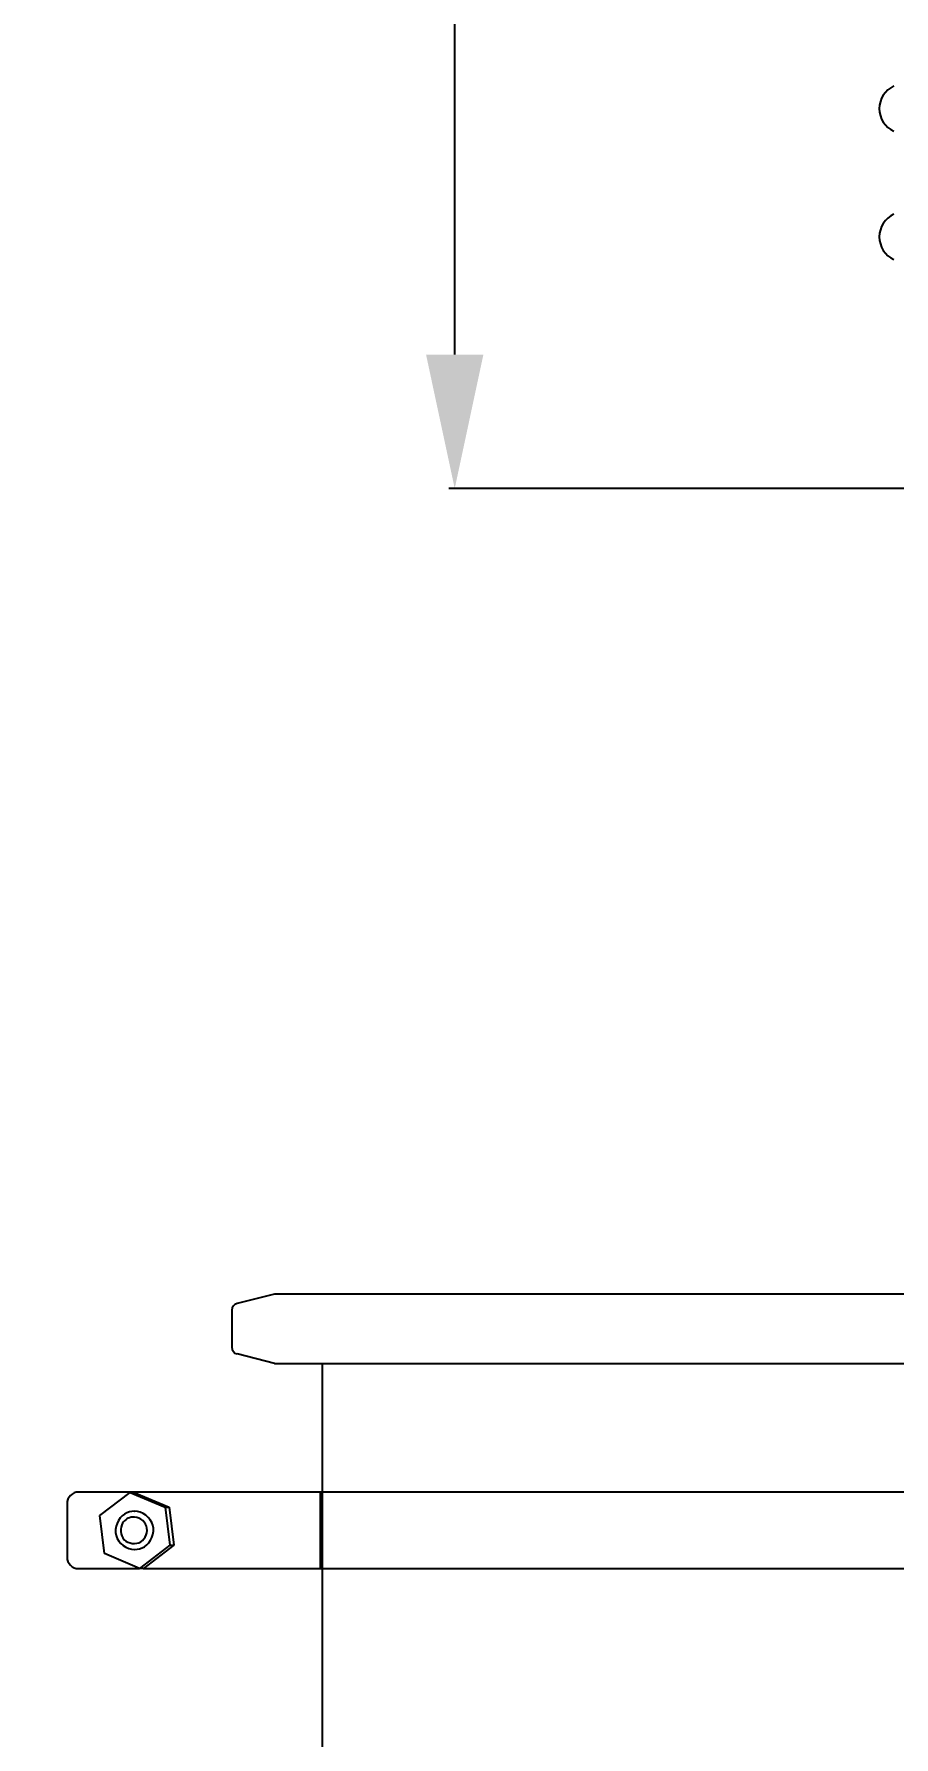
# Model space of a CAD drawing. Header units: millimetres. Extents: x 6781 to 13993, y -7973 to 4183.
# Drawn here: x 7103.7 to 7328.3, y -6045 to -5600.2 of the extents above; entities that cross this region are included whole.
import ezdxf

# ---------------------------------------------------------------- set-up
doc = ezdxf.new("R2010")
doc.units = ezdxf.units.MM
doc.header["$LTSCALE"] = 307.34
doc.header["$PDMODE"] = 3
doc.header["$PDSIZE"] = 8
doc.layers.get('0').update_dxf_attribs({"linetype": 'CONTINUOUS'})
doc.layers.get('Defpoints').update_dxf_attribs({"linetype": 'CONTINUOUS'})
doc.styles.get("Standard").update_dxf_attribs({"font": 'calibri.ttf'})
doc.dimstyles.new('DIMSTYLE_1', dxfattribs={"dimtxt": 40, "dimasz": 35, "dimexe": 1.5, "dimexo": 1, "dimgap": 1, "dimtad": 1, "dimdsep": 46, "dimtxsty": 'Standard', "dimblk": '_FILLED', "dimblk1": '_FILLED', "dimblk2": '_FILLED', "dimcen": 0.09, "dimazin": 2, "dimtp": 0.01, "dimtm": 0.01, "dimtfac": 1, "dimtofl": 0, "dimtmove": 0, "dimatfit": 3, "dimldrblk": '_FILLED', "dimfxl": 1, "dimtolj": 1, "dimarcsym": 0})

# ---------------------------------------------------------------- blocks, each defined once
blk = doc.blocks.new('_FILLED')
at = {"color": 0, "linetype": 'ByBlock'}
blk.add_solid([(0, 0), (-1, 0.214), (-1, -0.214)], dxfattribs=at)
blk = doc.blocks.new('*D1025')
at = {"color": 0, "linetype": 'Continuous', "lineweight": -2}
for p, q in [((7336.18, -5218.89), (7212.05, -5218.89)), ((7213.55, -5683.89), (7213.55, -5253.89)), ((7336.18, -5718.89), (7212.05, -5718.89))]:
    blk.add_line(p, q, dxfattribs=at)
at = {"layer": 'Defpoints', "color": 0}
for p in [(7213.55, -5218.89), (7337.18, -5218.89), (7337.18, -5718.89)]:
    blk.add_point(p, dxfattribs=at)
at = {"color": 0, "linetype": 'ByBlock', "lineweight": -2, "xscale": 35, "yscale": 35, "zscale": 35}
for p, rotation in [((7213.55, -5218.89), 90), ((7213.55, -5718.89), 270)]:
    blk.add_blockref('_FILLED', p, dxfattribs=dict(at, rotation=rotation))
at = {"color": 0, "insert": (7159.22, -5474.6), "char_height": 40, "attachment_point": 2, "rotation": 90, "line_spacing_factor": 0.9}
blk.add_mtext('\\A1;B', dxfattribs=at)
blk = doc.blocks.new('*D1027')
at = {"color": 0, "linetype": 'Continuous', "lineweight": -2}
for p, q in [((7442.53, -4935.46), (7018.96, -4935.46)), ((7020.46, -6715.39), (7020.46, -4970.46)), ((6892.82, -6750.39), (7021.96, -6750.39))]:
    blk.add_line(p, q, dxfattribs=at)
at = {"layer": 'Defpoints', "color": 0}
for p in [(7020.46, -4935.46), (7443.53, -4935.46), (6891.82, -6750.39)]:
    blk.add_point(p, dxfattribs=at)
at = {"color": 0, "linetype": 'ByBlock', "lineweight": -2, "xscale": 35, "yscale": 35, "zscale": 35}
for p, rotation in [((7020.46, -4935.46), 90.00000000000004), ((7020.46, -6750.39), 270)]:
    blk.add_blockref('_FILLED', p, dxfattribs=dict(at, rotation=rotation))
at = {"color": 0, "insert": (6966.13, -5716.91), "char_height": 40, "attachment_point": 2, "rotation": 90, "line_spacing_factor": 0.9}
blk.add_mtext('\\A1;G', dxfattribs=at)

msp = doc.modelspace()

# ---------------------------------------------------------------- linework, layer by layer
at = {"color": 0, "linetype": 'Continuous'}
for p, q in [((7166.46597, -5929.34355), (7156.717, -5931.80541)), ((7747.44946, -5929.34355), (7166.46597, -5929.34355)), ((7155.35772, -5933.55063), (7155.35772, -5943.23908)), ((7166.46597, -5947.44616), (7156.717, -5944.98429)), ((7166.46597, -5947.44616), (7747.44946, -5947.44616)), ((7178.95772, -5947.39485), (7178.95772, -6656.39485)), ((7178.40548, -5981.0659), (7115.30124, -5981.0659)), ((7120.8337, -5987.18018), (7128.74921, -5981.14243)), ((7129.81526, -5981.14346), (7128.74921, -5981.14243)), ((7128.74921, -5981.14243), (7137.89891, -5985.02712)), ((7129.81526, -5981.14346), (7138.96496, -5985.02814)), ((7178.40547, -5981.06263), (7178.4052, -6001.06263)), ((7180.40547, -5981.05961), (7178.40548, -5981.06264)), ((7184.45728, -5981.05618), (7180.40547, -5981.05961)), ((7572.18702, -5981.03914), (7184.45728, -5981.05618)), ((7112.32232, -5984.0659), (7112.32213, -5998.0659)), ((7122.06789, -5997.10262), (7120.8337, -5987.18018)), ((7129.92898, -5986.06482), (7129.9882, -5986.06487)), ((7137.89891, -5985.02712), (7138.96496, -5985.02814)), ((7137.89891, -5985.02712), (7139.1331, -5994.94956)), ((7138.96496, -5985.02814), (7140.19915, -5994.95058)), ((7129.91937, -5996.06481), (7129.9786, -5996.06487)), ((7139.1331, -5994.94956), (7131.21759, -6000.98731)), ((7140.19915, -5994.95058), (7132.28364, -6000.98833)), ((7139.1331, -5994.94956), (7140.19915, -5994.95058)), ((7115.30097, -6001.0659), (7116.13011, -6001.06405)), ((7115.30097, -6001.0659), (7116.13011, -6001.06563)), ((7131.21759, -6000.98731), (7122.06789, -5997.10262)), ((7132.28364, -6000.98833), (7131.21759, -6000.98731)), ((7132.18195, -6001.0659), (7178.40521, -6001.0659)), ((7178.40521, -6001.06264), (7180.4052, -6001.05961)), ((7180.4052, -6001.05961), (7184.45701, -6001.05617)), ((7184.45701, -6001.05617), (7735.86507, -6001.0659))]:
    msp.add_line(p, q, dxfattribs=at)
for centre, radius, start, end in [((7330.93107, -5619.64485), 6.5, 114.3563913, 245.6436087), ((7330.93107, -5653.14485), 6.5, 114.3563913, 245.6436087), ((7157.15772, -5933.55063), 1.8, 104.1723377, 180), ((7157.15772, -5943.23908), 1.8, 180, 255.8276623)]:
    msp.add_arc(centre, radius, start, end, dxfattribs=at)
for points, knots in [([(7115.30124, -5981.0659), (7114.54053, -5981.0659), (7112.95348, -5981.71187), (7112.32233, -5983.30138), (7112.32232, -5984.0659)], [0, 0, 0, 0, 0.498753239, 1, 1, 1, 1]), ([(7127.34135, -5986.79471), (7125.62712, -5987.84635), (7123.51174, -5992.8578), (7127.91548, -5996.0625), (7129.91937, -5996.06481)], [0, 0, 0, 0, 0.500897928, 1, 1, 1, 1]), ([(7131.55452, -5994.05379), (7132.79359, -5993.29365), (7134.26918, -5989.55588), (7130.84549, -5987.43694), (7129.40512, -5987.58155)], [0, 0, 0, 0, 0.501041181, 1, 1, 1, 1]), ([(7132.507, -5995.33492), (7134.22123, -5994.28328), (7136.33661, -5989.27183), (7131.93287, -5986.06713), (7129.92898, -5986.06482)], [0, 0, 0, 0, 0.500897823, 1, 1, 1, 1]), ([(7126.82988, -5989.16141), (7126.04159, -5990.38403), (7126.31325, -5994.39777), (7130.32303, -5994.80928), (7131.55452, -5994.05379)], [0, 0, 0, 0, 0.501717388, 1, 1, 1, 1]), ([(7112.32213, -5998.0659), (7112.32212, -5998.8304), (7112.95323, -6000.41993), (7114.54027, -6001.0659), (7115.30097, -6001.0659)], [0, 0, 0, 0, 0.501249916, 1, 1, 1, 1])]:
    msp.add_open_spline(points, degree=3, knots=knots, dxfattribs=at)
for points in [[(7129.92898, -5986.06482), (7129.03278, -5986.06379), (7128.10526, -5986.32607), (7127.34135, -5986.79471)], [(7129.40512, -5987.58155), (7128.89185, -5987.63309), (7128.37823, -5987.80582), (7127.93853, -5988.07557)], [(7127.93853, -5988.07557), (7127.49761, -5988.34606), (7127.11019, -5988.72667), (7126.82988, -5989.16141)], [(7129.91937, -5996.06481), (7130.81557, -5996.06584), (7131.74309, -5995.80356), (7132.507, -5995.33492)], [(7116.13011, -6001.06563), (7121.15932, -6001.0625), (7126.18848, -6001.03233), (7131.21768, -6001.02851)]]:
    msp.add_open_spline(points, degree=3, dxfattribs=at)

# ---------------------------------------------------------------- dimensions: what is measured, and where the dimension line sits
for base, p1, p2, text, picture, middle in [((7020.46197, -4935.45679), (6891.81696, -6750.39485), (7443.53124, -4935.45679), 'G', '*D1027', (7020.46197, -5716.90513)), ((7213.54969, -5218.89485), (7337.18378, -5718.89485), (7337.18378, -5218.89485), 'B', '*D1025', (7213.54969, -5474.60485))]:
    dim = msp.add_linear_dim(base=base, p1=p1, p2=p2, angle=90, text=text, dimstyle='DIMSTYLE_1', dxfattribs=at)
    dim.commit()
    dim.dimension.update_dxf_attribs({"geometry": picture, "text_midpoint": middle, "dimtype": 160})

doc.saveas('drawing.dxf')
